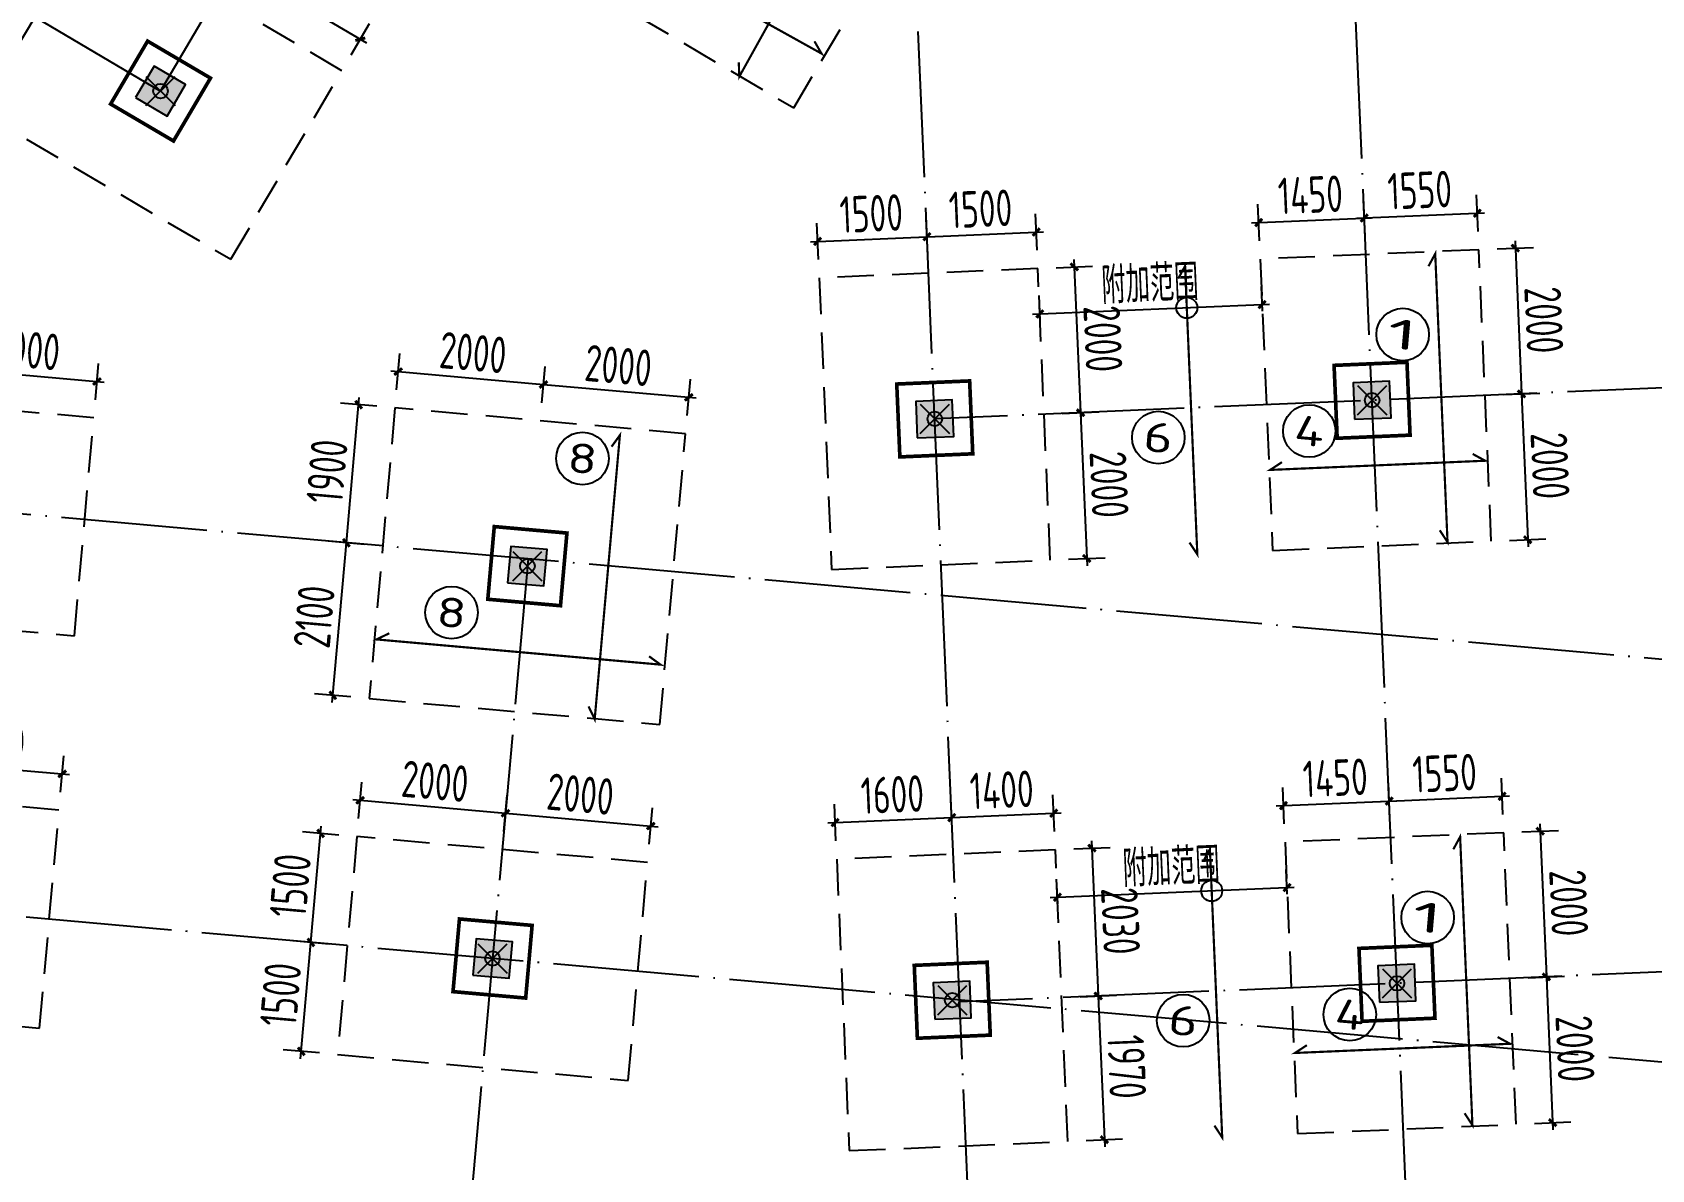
# Model space of a CAD drawing. Extents: x -57409 to 252654, y -8259 to 229119.
# Drawn here: x 193468 to 215664, y 73587 to 89177 of the extents above; entities that cross this region are included whole.
import ezdxf
from ezdxf.enums import TextEntityAlignment as Align

# ---------------------------------------------------------------- set-up
doc = ezdxf.new("R2010")
doc.units = 0
doc.header["$LTSCALE"] = 100
doc.header["$PDMODE"] = 35
doc.header["$PDSIZE"] = 200
doc.linetypes.add('DASHED', pattern=[0.75, 0.5, -0.25])
doc.linetypes.add('DOTE', pattern=[2.42, 2, -0.2, 0.02, -0.2])
doc.layers.get('0').update_dxf_attribs({"linetype": 'CONTINUOUS'})
doc.layers.get('Defpoints').update_dxf_attribs({"linetype": 'CONTINUOUS'})
for name, color, linetype in [('B-TEXT', 3, 'CONTINUOUS'), ('codim', 7, 'CONTINUOUS'), ('COLU', 7, 'CONTINUOUS'), ('CT', 2, 'CONTINUOUS'), ('dote', 253, 'DOTE'), ('h填实-柱墙', 254, 'CONTINUOUS'), ('Z-AXIS', 3, 'CONTINUOUS'), ('Z-TEXT', 2, 'CONTINUOUS'), ('z柱下板带', 140, 'CONTINUOUS'), ('z柱下板带1', 60, 'CONTINUOUS'), ('板底钢筋', 24, 'CONTINUOUS')]:
    doc.layers.add(name, color=color, linetype=linetype)
doc.layers.add('重心计算', color=7, linetype='CONTINUOUS', plot=False)
doc.styles.add('_TCH_AXIS', font='tssdeng.shx', dxfattribs={"width": 0.7, "bigfont": 'tssdchn.shx'})
doc.styles.add('COMPLEX', font='tssdeng.shx', dxfattribs={"width": 0.7, "bigfont": 'tssdchn.shx'})
doc.styles.add('Jgcad-DIM', font='tssdeng.shx', dxfattribs={"width": 0.7, "bigfont": 'tssdchn.shx'})
doc.styles.add('TSSD_Dimension', font='tssdeng.shx', dxfattribs={"width": 0.7})
doc.dimstyles.new('TSSD_100_100$0', dxfattribs={"dimtxt": 300, "dimasz": 100, "dimexe": 100, "dimexo": 250, "dimgap": 100, "dimtad": 1, "dimdec": 0, "dimzin": 0, "dimdsep": 46, "dimtxsty": 'TSSD_Dimension', "dimblk": '_tsdbk', "dimblk1": '_tsdbk', "dimblk2": '_tsdbk', "dimsah": 1, "dimcen": 0, "dimdle": 100, "dimclrt": 7, "dimadec": 0, "dimazin": 0, "dimtfac": 1, "dimtdec": 0, "dimtix": 1, "dimtmove": 2, "dimatfit": 3, "dimldrblk": '_tsdbk', "dimfxl": 1, "dimtolj": 1, "dimtzin": 0, "dimarcsym": 0})

# ---------------------------------------------------------------- blocks, each defined once
blk = doc.blocks.new('_tsdbk')
blk.add_line((-1, 0), (0, 0))
at = {"const_width": 0.5}
blk.add_lwpolyline([(-0.7, -0.7), (0.7, 0.7)], dxfattribs=at)
blk = doc.blocks.new('*D67')
at = {"layer": 'Defpoints', "color": 0}
for p in [(217594, 168757), (215331, 168660), (219766, 64755)]:
    blk.add_point(p, dxfattribs=at)
at = {"layer": 'Z-AXIS', "color": 0, "lineweight": -2}
for p, q in [((215580, 168671), (217694, 168761)), ((222025, 64951), (217598, 168657)), ((220015, 64765), (222129, 64856))]:
    blk.add_line(p, q, dxfattribs=at)
at = {"layer": 'Z-AXIS', "color": 0, "lineweight": -2, "xscale": 100, "yscale": 100, "zscale": 100}
for p, rotation in [((217594, 168757), 92.44398534450973), ((222029, 64851), 272.4439853445098)]:
    blk.add_blockref('_tsdbk', p, dxfattribs=dict(at, rotation=rotation))
at = {"layer": 'Z-AXIS', "color": 7, "insert": (219430, 117545), "char_height": 500, "attachment_point": 5, "rotation": 272.444, "style": 'TSSD_Dimension'}
blk.add_mtext('\\A1;104000', dxfattribs=at)
blk = doc.blocks.new('_AXISO')
blk.add_circle((0, 0), 0.5)
at = {"layer": 'B-TEXT', "style": 'COMPLEX', "width": 1.450893}
blk.add_attdef('A', text='', height=0.56, dxfattribs=at).set_placement((0.249375, -0.28), (0.749375, -0.28), align=Align.FIT)
blk = doc.blocks.new('_ArchTick')
at = {"color": 0, "linetype": 'ByBlock', "const_width": 0.4}
blk.add_lwpolyline([(-0.5, -0.5), (0.5, 0.5)], dxfattribs=at)
blk = doc.blocks.new('*D2509')
at = {"layer": 'codim', "color": 7, "lineweight": -2}
for p, q in [((204482, 78095), (204461, 78595)), ((206081, 78163), (206060, 78663))]:
    blk.add_line(p, q, dxfattribs=at)
at = {"layer": 'codim', "color": 0, "lineweight": -2}
blk.add_line((204372, 78341), (206171, 78417), dxfattribs=at)
at = {"layer": 'Defpoints', "color": 0}
for p in [(206071, 78413), (206092, 77914), (204493, 77845)]:
    blk.add_point(p, dxfattribs=at)
at = {"layer": 'codim', "color": 0, "lineweight": -2, "xscale": 100, "yscale": 100, "zscale": 100}
for p, rotation in [((204472, 78345), 182.4439853438573), ((206071, 78413), 2.443985343857255)]:
    blk.add_blockref('_ArchTick', p, dxfattribs=dict(at, rotation=rotation))
at = {"layer": 'codim', "color": 1, "insert": (205256, 78729), "char_height": 500, "attachment_point": 5, "rotation": 2.444, "style": 'Jgcad-DIM'}
blk.add_mtext('\\A1;1600', dxfattribs=at)
blk = doc.blocks.new('*D2474')
at = {"layer": 'codim', "color": 7, "lineweight": -2}
for p, q in [((207742, 77984), (208242, 78005)), ((207829, 75956), (208328, 75977))]:
    blk.add_line(p, q, dxfattribs=at)
at = {"layer": 'codim', "color": 0, "lineweight": -2}
blk.add_line((207988, 78095), (208083, 75867), dxfattribs=at)
at = {"layer": 'Defpoints', "color": 0}
for p in [(207492, 77973), (207579, 75945), (208078, 75967)]:
    blk.add_point(p, dxfattribs=at)
at = {"layer": 'codim', "color": 0, "lineweight": -2, "xscale": 100, "yscale": 100, "zscale": 100}
for p, rotation in [((207992, 77995), 92.4439853411751), ((208078, 75967), 272.4439853411751)]:
    blk.add_blockref('_ArchTick', p, dxfattribs=dict(at, rotation=rotation))
at = {"layer": 'codim', "color": 1, "insert": (208385, 76996), "char_height": 500, "attachment_point": 5, "rotation": 272.444, "style": 'Jgcad-DIM'}
blk.add_mtext('\\A1;2030', dxfattribs=at)
blk = doc.blocks.new('*D2475')
at = {"layer": 'codim', "color": 7, "lineweight": -2}
for p, q in [((207829, 75956), (208328, 75977)), ((207913, 73988), (208412, 74009))]:
    blk.add_line(p, q, dxfattribs=at)
at = {"layer": 'codim', "color": 0, "lineweight": -2}
blk.add_line((208074, 76066), (208167, 73898), dxfattribs=at)
at = {"layer": 'Defpoints', "color": 0}
for p in [(207579, 75945), (207663, 73977), (208162, 73998)]:
    blk.add_point(p, dxfattribs=at)
at = {"layer": 'codim', "color": 0, "lineweight": -2, "xscale": 100, "yscale": 100, "zscale": 100}
for p, rotation in [((208078, 75967), 92.4439853411751), ((208162, 73998), 272.4439853411751)]:
    blk.add_blockref('_ArchTick', p, dxfattribs=dict(at, rotation=rotation))
at = {"layer": 'codim', "color": 1, "insert": (208470, 74997), "char_height": 500, "attachment_point": 5, "rotation": 272.444, "style": 'Jgcad-DIM'}
blk.add_mtext('\\A1;1970', dxfattribs=at)
blk = doc.blocks.new('*D2476')
at = {"layer": 'codim', "color": 7, "lineweight": -2}
for p, q in [((204243, 86062), (204221, 86562)), ((205741, 86126), (205720, 86626))]:
    blk.add_line(p, q, dxfattribs=at)
at = {"layer": 'codim', "color": 0, "lineweight": -2}
blk.add_line((204132, 86308), (205831, 86380), dxfattribs=at)
at = {"layer": 'Defpoints', "color": 0}
for p in [(205731, 86376), (204253, 85812), (205752, 85876)]:
    blk.add_point(p, dxfattribs=at)
at = {"layer": 'codim', "color": 0, "lineweight": -2, "xscale": 100, "yscale": 100, "zscale": 100}
for p, rotation in [((204232, 86312), 182.4439853438515), ((205731, 86376), 2.443985343851479)]:
    blk.add_blockref('_ArchTick', p, dxfattribs=dict(at, rotation=rotation))
at = {"layer": 'codim', "color": 1, "insert": (204967, 86694), "char_height": 500, "attachment_point": 5, "rotation": 2.444, "style": 'Jgcad-DIM'}
blk.add_mtext('\\A1;1500', dxfattribs=at)
blk = doc.blocks.new('*D2477')
at = {"layer": 'codim', "color": 7, "lineweight": -2}
for p, q in [((205741, 86126), (205720, 86626)), ((207240, 86190), (207219, 86690))]:
    blk.add_line(p, q, dxfattribs=at)
at = {"layer": 'codim', "color": 0, "lineweight": -2}
blk.add_line((205631, 86372), (207329, 86444), dxfattribs=at)
at = {"layer": 'Defpoints', "color": 0}
for p in [(207229, 86440), (207251, 85940), (205752, 85876)]:
    blk.add_point(p, dxfattribs=at)
at = {"layer": 'codim', "color": 0, "lineweight": -2, "xscale": 100, "yscale": 100, "zscale": 100}
for p, rotation in [((205731, 86376), 182.4439853438515), ((207229, 86440), 2.443985343851479)]:
    blk.add_blockref('_ArchTick', p, dxfattribs=dict(at, rotation=rotation))
at = {"layer": 'codim', "color": 1, "insert": (206465, 86758), "char_height": 500, "attachment_point": 5, "rotation": 2.444, "style": 'Jgcad-DIM'}
blk.add_mtext('\\A1;1500', dxfattribs=at)
blk = doc.blocks.new('*D2478')
at = {"layer": 'codim', "color": 7, "lineweight": -2}
for p, q in [((207501, 85951), (208000, 85972)), ((207586, 83953), (208085, 83974))]:
    blk.add_line(p, q, dxfattribs=at)
at = {"layer": 'codim', "color": 0, "lineweight": -2}
blk.add_line((207746, 86062), (207840, 83864), dxfattribs=at)
at = {"layer": 'Defpoints', "color": 0}
for p in [(207251, 85940), (207336, 83942), (207836, 83963)]:
    blk.add_point(p, dxfattribs=at)
at = {"layer": 'codim', "color": 0, "lineweight": -2, "xscale": 100, "yscale": 100, "zscale": 100}
for p, rotation in [((207750, 85962), 92.4439853411751), ((207836, 83963), 272.4439853411751)]:
    blk.add_blockref('_ArchTick', p, dxfattribs=dict(at, rotation=rotation))
at = {"layer": 'codim', "color": 1, "insert": (208143, 84978), "char_height": 500, "attachment_point": 5, "rotation": 272.444, "style": 'Jgcad-DIM'}
blk.add_mtext('\\A1;2000', dxfattribs=at)
blk = doc.blocks.new('*D2479')
at = {"layer": 'codim', "color": 7, "lineweight": -2}
for p, q in [((207586, 83953), (208085, 83974)), ((207671, 81955), (208171, 81976))]:
    blk.add_line(p, q, dxfattribs=at)
at = {"layer": 'codim', "color": 0, "lineweight": -2}
blk.add_line((207831, 84063), (207925, 81865), dxfattribs=at)
at = {"layer": 'Defpoints', "color": 0}
for p in [(207336, 83942), (207421, 81944), (207921, 81965)]:
    blk.add_point(p, dxfattribs=at)
at = {"layer": 'codim', "color": 0, "lineweight": -2, "xscale": 100, "yscale": 100, "zscale": 100}
for p, rotation in [((207836, 83963), 92.4439853411751), ((207921, 81965), 272.4439853411751)]:
    blk.add_blockref('_ArchTick', p, dxfattribs=dict(at, rotation=rotation))
at = {"layer": 'codim', "color": 1, "insert": (208228, 82979), "char_height": 500, "attachment_point": 5, "rotation": 272.444, "style": 'Jgcad-DIM'}
blk.add_mtext('\\A1;2000', dxfattribs=at)
blk = doc.blocks.new('*D2411')
at = {"layer": 'codim', "color": 7, "lineweight": -2}
for p, q in [((210628, 78327), (210607, 78827)), ((212077, 78389), (212056, 78889))]:
    blk.add_line(p, q, dxfattribs=at)
at = {"layer": 'codim', "color": 0, "lineweight": -2}
blk.add_line((210518, 78573), (212166, 78643), dxfattribs=at)
at = {"layer": 'Defpoints', "color": 0}
for p in [(212066, 78639), (212088, 78140), (210639, 78078)]:
    blk.add_point(p, dxfattribs=at)
at = {"layer": 'codim', "color": 0, "lineweight": -2, "xscale": 100, "yscale": 100, "zscale": 100}
for p, rotation in [((210618, 78577), 182.4439853438681), ((212066, 78639), 2.443985343868069)]:
    blk.add_blockref('_ArchTick', p, dxfattribs=dict(at, rotation=rotation))
at = {"layer": 'codim', "color": 1, "insert": (211327, 78958), "char_height": 500, "attachment_point": 5, "rotation": 2.444, "style": 'Jgcad-DIM'}
blk.add_mtext('\\A1;1450', dxfattribs=at)
blk = doc.blocks.new('*D2394')
at = {"layer": 'codim', "color": 7, "lineweight": -2}
for p, q in [((212077, 78389), (212056, 78889)), ((213626, 78455), (213604, 78955))]:
    blk.add_line(p, q, dxfattribs=at)
at = {"layer": 'codim', "color": 0, "lineweight": -2}
blk.add_line((211967, 78635), (213715, 78709), dxfattribs=at)
at = {"layer": 'Defpoints', "color": 0}
for p in [(213615, 78705), (212088, 78140), (213636, 78206)]:
    blk.add_point(p, dxfattribs=at)
at = {"layer": 'codim', "color": 0, "lineweight": -2, "xscale": 100, "yscale": 100, "zscale": 100}
for p, rotation in [((212066, 78639), 182.4439853438681), ((213615, 78705), 2.443985343868069)]:
    blk.add_blockref('_ArchTick', p, dxfattribs=dict(at, rotation=rotation))
at = {"layer": 'codim', "color": 1, "insert": (212826, 79022), "char_height": 500, "attachment_point": 5, "rotation": 2.444, "style": 'Jgcad-DIM'}
blk.add_mtext('\\A1;1550', dxfattribs=at)
blk = doc.blocks.new('*D2395')
at = {"layer": 'codim', "color": 7, "lineweight": -2}
for p, q in [((213886, 78216), (214386, 78238)), ((213971, 76218), (214471, 76239))]:
    blk.add_line(p, q, dxfattribs=at)
at = {"layer": 'codim', "color": 0, "lineweight": -2}
blk.add_line((214132, 78327), (214225, 76129), dxfattribs=at)
at = {"layer": 'Defpoints', "color": 0}
for p in [(213636, 78206), (213722, 76207), (214221, 76229)]:
    blk.add_point(p, dxfattribs=at)
at = {"layer": 'codim', "color": 0, "lineweight": -2, "xscale": 100, "yscale": 100, "zscale": 100}
for p, rotation in [((214136, 78227), 92.4439853411751), ((214221, 76229), 272.4439853411751)]:
    blk.add_blockref('_ArchTick', p, dxfattribs=dict(at, rotation=rotation))
at = {"layer": 'codim', "color": 1, "insert": (214528, 77243), "char_height": 500, "attachment_point": 5, "rotation": 272.444, "style": 'Jgcad-DIM'}
blk.add_mtext('\\A1;2000', dxfattribs=at)
blk = doc.blocks.new('*D2396')
at = {"layer": 'codim', "color": 7, "lineweight": -2}
for p, q in [((213971, 76218), (214471, 76239)), ((214057, 74220), (214556, 74241))]:
    blk.add_line(p, q, dxfattribs=at)
at = {"layer": 'codim', "color": 0, "lineweight": -2}
blk.add_line((214217, 76329), (214311, 74131), dxfattribs=at)
at = {"layer": 'Defpoints', "color": 0}
for p in [(213722, 76207), (213807, 74209), (214307, 74231)]:
    blk.add_point(p, dxfattribs=at)
at = {"layer": 'codim', "color": 0, "lineweight": -2, "xscale": 100, "yscale": 100, "zscale": 100}
for p, rotation in [((214221, 76229), 92.4439853411751), ((214307, 74231), 272.4439853411751)]:
    blk.add_blockref('_ArchTick', p, dxfattribs=dict(at, rotation=rotation))
at = {"layer": 'codim', "color": 1, "insert": (214614, 75245), "char_height": 500, "attachment_point": 5, "rotation": 272.444, "style": 'Jgcad-DIM'}
blk.add_mtext('\\A1;2000', dxfattribs=at)
blk = doc.blocks.new('*D2397')
at = {"layer": 'codim', "color": 7, "lineweight": -2}
for p, q in [((210287, 86320), (210266, 86820)), ((211736, 86382), (211715, 86882))]:
    blk.add_line(p, q, dxfattribs=at)
at = {"layer": 'codim', "color": 0, "lineweight": -2}
blk.add_line((210177, 86566), (211825, 86636), dxfattribs=at)
at = {"layer": 'Defpoints', "color": 0}
for p in [(211725, 86632), (211747, 86132), (210298, 86070)]:
    blk.add_point(p, dxfattribs=at)
at = {"layer": 'codim', "color": 0, "lineweight": -2, "xscale": 100, "yscale": 100, "zscale": 100}
for p, rotation in [((210277, 86570), 182.4439853438675), ((211725, 86632), 2.443985343867509)]:
    blk.add_blockref('_ArchTick', p, dxfattribs=dict(at, rotation=rotation))
at = {"layer": 'codim', "color": 1, "insert": (210986, 86951), "char_height": 500, "attachment_point": 5, "rotation": 2.444, "style": 'Jgcad-DIM'}
blk.add_mtext('\\A1;1450', dxfattribs=at)
blk = doc.blocks.new('*D2398')
at = {"layer": 'codim', "color": 7, "lineweight": -2}
for p, q in [((211736, 86382), (211715, 86882)), ((213285, 86448), (213263, 86948))]:
    blk.add_line(p, q, dxfattribs=at)
at = {"layer": 'codim', "color": 0, "lineweight": -2}
blk.add_line((211625, 86628), (213374, 86702), dxfattribs=at)
at = {"layer": 'Defpoints', "color": 0}
for p in [(213274, 86698), (211747, 86132), (213295, 86198)]:
    blk.add_point(p, dxfattribs=at)
at = {"layer": 'codim', "color": 0, "lineweight": -2, "xscale": 100, "yscale": 100, "zscale": 100}
for p, rotation in [((211725, 86632), 182.4439853438675), ((213274, 86698), 2.443985343867509)]:
    blk.add_blockref('_ArchTick', p, dxfattribs=dict(at, rotation=rotation))
at = {"layer": 'codim', "color": 1, "insert": (212485, 87015), "char_height": 500, "attachment_point": 5, "rotation": 2.444, "style": 'Jgcad-DIM'}
blk.add_mtext('\\A1;1550', dxfattribs=at)
blk = doc.blocks.new('*D2399')
at = {"layer": 'codim', "color": 7, "lineweight": -2}
for p, q in [((213545, 86209), (214045, 86230)), ((213630, 84211), (214130, 84232))]:
    blk.add_line(p, q, dxfattribs=at)
at = {"layer": 'codim', "color": 0, "lineweight": -2}
blk.add_line((213791, 86320), (213884, 84122), dxfattribs=at)
at = {"layer": 'Defpoints', "color": 0}
for p in [(213295, 86198), (213381, 84200), (213880, 84221)]:
    blk.add_point(p, dxfattribs=at)
at = {"layer": 'codim', "color": 0, "lineweight": -2, "xscale": 100, "yscale": 100, "zscale": 100}
for p, rotation in [((213795, 86220), 92.4439853411751), ((213880, 84221), 272.4439853411751)]:
    blk.add_blockref('_ArchTick', p, dxfattribs=dict(at, rotation=rotation))
at = {"layer": 'codim', "color": 1, "insert": (214187, 85235), "char_height": 500, "attachment_point": 5, "rotation": 272.444, "style": 'Jgcad-DIM'}
blk.add_mtext('\\A1;2000', dxfattribs=at)
blk = doc.blocks.new('*D2400')
at = {"layer": 'codim', "color": 7, "lineweight": -2}
for p, q in [((213630, 84211), (214130, 84232)), ((213716, 82213), (214215, 82234))]:
    blk.add_line(p, q, dxfattribs=at)
at = {"layer": 'codim', "color": 0, "lineweight": -2}
blk.add_line((213876, 84321), (213970, 82123), dxfattribs=at)
at = {"layer": 'Defpoints', "color": 0}
for p in [(213381, 84200), (213466, 82202), (213965, 82223)]:
    blk.add_point(p, dxfattribs=at)
at = {"layer": 'codim', "color": 0, "lineweight": -2, "xscale": 100, "yscale": 100, "zscale": 100}
for p, rotation in [((213880, 84221), 92.4439853411751), ((213965, 82223), 272.4439853411751)]:
    blk.add_blockref('_ArchTick', p, dxfattribs=dict(at, rotation=rotation))
at = {"layer": 'codim', "color": 1, "insert": (214272, 83237), "char_height": 500, "attachment_point": 5, "rotation": 272.444, "style": 'Jgcad-DIM'}
blk.add_mtext('\\A1;2000', dxfattribs=at)
blk = doc.blocks.new('*D2586')
at = {"layer": 'codim', "color": 0, "lineweight": -2}
blk.add_line((192259, 88261), (193121, 89726), dxfattribs=at)
at = {"layer": 'codim', "color": 7, "lineweight": -2}
for p, q in [((193286, 89513), (192855, 89767)), ((192525, 88220), (192094, 88474))]:
    blk.add_line(p, q, dxfattribs=at)
at = {"layer": 'Defpoints', "color": 0}
for p in [(193070, 89640), (193501, 89387), (192741, 88093)]:
    blk.add_point(p, dxfattribs=at)
at = {"layer": 'codim', "color": 0, "lineweight": -2, "xscale": 100, "yscale": 100, "zscale": 100}
for p, rotation in [((193070, 89640), 59.5453717353146), ((192310, 88347), 239.5453717353146)]:
    blk.add_blockref('_ArchTick', p, dxfattribs=dict(at, rotation=rotation))
at = {"layer": 'codim', "color": 1, "insert": (192388, 89171), "char_height": 500, "attachment_point": 5, "rotation": 59.5454, "style": 'Jgcad-DIM'}
blk.add_mtext('\\A1;1500', dxfattribs=at)
blk = doc.blocks.new('*D2571')
at = {"layer": 'codim', "color": 7, "lineweight": -2}
for p, q in [((196112, 89881), (196366, 90312)), ((197836, 88868), (198090, 89299))]:
    blk.add_line(p, q, dxfattribs=at)
at = {"layer": 'codim', "color": 0, "lineweight": -2}
blk.add_line((196153, 90148), (198049, 89032), dxfattribs=at)
at = {"layer": 'Defpoints', "color": 0}
for p in [(195985, 89666), (197963, 89083), (197710, 88652)]:
    blk.add_point(p, dxfattribs=at)
at = {"layer": 'codim', "color": 0, "lineweight": -2, "xscale": 100, "yscale": 100, "zscale": 100}
for p, rotation in [((196239, 90097), 149.5453717339252), ((197963, 89083), 329.5453717339252)]:
    blk.add_blockref('_ArchTick', p, dxfattribs=dict(at, rotation=rotation))
at = {"layer": 'codim', "color": 1, "insert": (197278, 89892), "char_height": 500, "attachment_point": 5, "rotation": 329.5454, "style": 'Jgcad-DIM'}
blk.add_mtext('\\A1;2000', dxfattribs=at)
blk = doc.blocks.new('*D2666')
at = {"layer": 'codim', "color": 7, "lineweight": -2}
for p, q in [((198021, 82158), (197523, 82203)), ((197835, 80067), (197337, 80111))]:
    blk.add_line(p, q, dxfattribs=at)
at = {"layer": 'codim', "color": 0, "lineweight": -2}
blk.add_line((197578, 79989), (197781, 82280), dxfattribs=at)
at = {"layer": 'Defpoints', "color": 0}
for p in [(197772, 82180), (198270, 82136), (198084, 80044)]:
    blk.add_point(p, dxfattribs=at)
at = {"layer": 'codim', "color": 0, "lineweight": -2, "xscale": 100, "yscale": 100, "zscale": 100}
for p, rotation in [((197772, 82180), 84.93164578921419), ((197586, 80089), 264.9316457892142)]:
    blk.add_blockref('_ArchTick', p, dxfattribs=dict(at, rotation=rotation))
at = {"layer": 'codim', "color": 1, "insert": (197331, 81165), "char_height": 500, "attachment_point": 5, "rotation": 84.9316, "style": 'Jgcad-DIM'}
blk.add_mtext('\\A1;2100', dxfattribs=at)
blk = doc.blocks.new('*D2667')
at = {"layer": 'codim', "color": 0, "lineweight": -2}
blk.add_line((197763, 82081), (197949, 84173), dxfattribs=at)
at = {"layer": 'codim', "color": 7, "lineweight": -2}
for p, q in [((198189, 84051), (197691, 84095)), ((198021, 82158), (197523, 82203))]:
    blk.add_line(p, q, dxfattribs=at)
at = {"layer": 'Defpoints', "color": 0}
for p in [(197940, 84073), (198438, 84029), (198270, 82136)]:
    blk.add_point(p, dxfattribs=at)
at = {"layer": 'codim', "color": 0, "lineweight": -2, "xscale": 100, "yscale": 100, "zscale": 100}
for p, rotation in [((197940, 84073), 84.93164578921419), ((197772, 82180), 264.9316457892142)]:
    blk.add_blockref('_ArchTick', p, dxfattribs=dict(at, rotation=rotation))
at = {"layer": 'codim', "color": 1, "insert": (197507, 83158), "char_height": 500, "attachment_point": 5, "rotation": 84.9316, "style": 'Jgcad-DIM'}
blk.add_mtext('\\A1;1900', dxfattribs=at)
blk = doc.blocks.new('*D2668')
at = {"layer": 'codim', "color": 7, "lineweight": -2}
for p, q in [((198460, 84278), (198504, 84776)), ((200452, 84101), (200496, 84599))]:
    blk.add_line(p, q, dxfattribs=at)
at = {"layer": 'codim', "color": 0, "lineweight": -2}
blk.add_line((198382, 84536), (200574, 84341), dxfattribs=at)
at = {"layer": 'Defpoints', "color": 0}
for p in [(200474, 84350), (198438, 84029), (200430, 83852)]:
    blk.add_point(p, dxfattribs=at)
at = {"layer": 'codim', "color": 0, "lineweight": -2, "xscale": 100, "yscale": 100, "zscale": 100}
for p, rotation in [((198482, 84527), 174.9316457875882), ((200474, 84350), 354.9316457875881)]:
    blk.add_blockref('_ArchTick', p, dxfattribs=dict(at, rotation=rotation))
at = {"layer": 'codim', "color": 1, "insert": (199509, 84787), "char_height": 500, "attachment_point": 5, "rotation": 354.9316, "style": 'Jgcad-DIM'}
blk.add_mtext('\\A1;2000', dxfattribs=at)
blk = doc.blocks.new('*D2669')
at = {"layer": 'codim', "color": 7, "lineweight": -2}
for p, q in [((200452, 84101), (200496, 84599)), ((202444, 83924), (202488, 84423))]:
    blk.add_line(p, q, dxfattribs=at)
at = {"layer": 'codim', "color": 0, "lineweight": -2}
blk.add_line((200375, 84359), (202566, 84165), dxfattribs=at)
at = {"layer": 'Defpoints', "color": 0}
for p in [(202466, 84174), (200430, 83852), (202422, 83675)]:
    blk.add_point(p, dxfattribs=at)
at = {"layer": 'codim', "color": 0, "lineweight": -2, "xscale": 100, "yscale": 100, "zscale": 100}
for p, rotation in [((200474, 84350), 174.9316457875882), ((202466, 84174), 354.9316457875881)]:
    blk.add_blockref('_ArchTick', p, dxfattribs=dict(at, rotation=rotation))
at = {"layer": 'codim', "color": 1, "insert": (201501, 84610), "char_height": 500, "attachment_point": 5, "rotation": 354.9316, "style": 'Jgcad-DIM'}
blk.add_mtext('\\A1;2000', dxfattribs=at)
blk = doc.blocks.new('*D2673')
at = {"layer": 'codim', "color": 7, "lineweight": -2}
for p, q in [((192340, 84319), (192384, 84817)), ((194332, 84142), (194376, 84640))]:
    blk.add_line(p, q, dxfattribs=at)
at = {"layer": 'codim', "color": 0, "lineweight": -2}
blk.add_line((192262, 84577), (194454, 84382), dxfattribs=at)
at = {"layer": 'Defpoints', "color": 0}
for p in [(194354, 84391), (192318, 84070), (194310, 83893)]:
    blk.add_point(p, dxfattribs=at)
at = {"layer": 'codim', "color": 0, "lineweight": -2, "xscale": 100, "yscale": 100, "zscale": 100}
for p, rotation in [((192362, 84568), 174.9316457875871), ((194354, 84391), 354.9316457875871)]:
    blk.add_blockref('_ArchTick', p, dxfattribs=dict(at, rotation=rotation))
at = {"layer": 'codim', "color": 1, "insert": (193389, 84828), "char_height": 500, "attachment_point": 5, "rotation": 354.9316, "style": 'Jgcad-DIM'}
blk.add_mtext('\\A1;2000', dxfattribs=at)
blk = doc.blocks.new('*D1230')
at = {"layer": 'codim', "color": 0, "lineweight": -2}
blk.add_line((197145, 75108), (197295, 76802), dxfattribs=at)
at = {"layer": 'codim', "color": 7, "lineweight": -2}
for p, q in [((197535, 76680), (197037, 76724)), ((197403, 75186), (196905, 75230))]:
    blk.add_line(p, q, dxfattribs=at)
at = {"layer": 'Defpoints', "color": 0}
for p in [(197286, 76702), (197784, 76658), (197652, 75164)]:
    blk.add_point(p, dxfattribs=at)
at = {"layer": 'codim', "color": 0, "lineweight": -2, "xscale": 100, "yscale": 100, "zscale": 100}
for p, rotation in [((197286, 76702), 84.93164578921419), ((197154, 75208), 264.9316457892142)]:
    blk.add_blockref('_ArchTick', p, dxfattribs=dict(at, rotation=rotation))
at = {"layer": 'codim', "color": 1, "insert": (196871, 75986), "char_height": 500, "attachment_point": 5, "rotation": 84.9316, "style": 'Jgcad-DIM'}
blk.add_mtext('\\A1;1500', dxfattribs=at)
blk = doc.blocks.new('*D1231')
at = {"layer": 'codim', "color": 7, "lineweight": -2}
for p, q in [((197668, 78174), (197170, 78218)), ((197535, 76680), (197037, 76724))]:
    blk.add_line(p, q, dxfattribs=at)
at = {"layer": 'codim', "color": 0, "lineweight": -2}
blk.add_line((197277, 76602), (197427, 78296), dxfattribs=at)
at = {"layer": 'Defpoints', "color": 0}
for p in [(197419, 78196), (197917, 78152), (197784, 76658)]:
    blk.add_point(p, dxfattribs=at)
at = {"layer": 'codim', "color": 0, "lineweight": -2, "xscale": 100, "yscale": 100, "zscale": 100}
for p, rotation in [((197419, 78196), 84.93164578921419), ((197286, 76702), 264.9316457892142)]:
    blk.add_blockref('_ArchTick', p, dxfattribs=dict(at, rotation=rotation))
at = {"layer": 'codim', "color": 1, "insert": (197004, 77480), "char_height": 500, "attachment_point": 5, "rotation": 84.9316, "style": 'Jgcad-DIM'}
blk.add_mtext('\\A1;1500', dxfattribs=at)
blk = doc.blocks.new('*D1232')
at = {"layer": 'codim', "color": 7, "lineweight": -2}
for p, q in [((197939, 78401), (197983, 78899)), ((199931, 78224), (199975, 78722))]:
    blk.add_line(p, q, dxfattribs=at)
at = {"layer": 'codim', "color": 0, "lineweight": -2}
blk.add_line((197861, 78659), (200053, 78464), dxfattribs=at)
at = {"layer": 'Defpoints', "color": 0}
for p in [(199953, 78473), (197917, 78152), (199909, 77975)]:
    blk.add_point(p, dxfattribs=at)
at = {"layer": 'codim', "color": 0, "lineweight": -2, "xscale": 100, "yscale": 100, "zscale": 100}
for p, rotation in [((197961, 78650), 174.931645787589), ((199953, 78473), 354.9316457875889)]:
    blk.add_blockref('_ArchTick', p, dxfattribs=dict(at, rotation=rotation))
at = {"layer": 'codim', "color": 1, "insert": (198988, 78910), "char_height": 500, "attachment_point": 5, "rotation": 354.9316, "style": 'Jgcad-DIM'}
blk.add_mtext('\\A1;2000', dxfattribs=at)
blk = doc.blocks.new('*D1233')
at = {"layer": 'codim', "color": 7, "lineweight": -2}
for p, q in [((199931, 78224), (199975, 78722)), ((201923, 78048), (201967, 78546))]:
    blk.add_line(p, q, dxfattribs=at)
at = {"layer": 'codim', "color": 0, "lineweight": -2}
blk.add_line((199853, 78482), (202045, 78288), dxfattribs=at)
at = {"layer": 'Defpoints', "color": 0}
for p in [(201945, 78297), (199909, 77975), (201901, 77799)]:
    blk.add_point(p, dxfattribs=at)
at = {"layer": 'codim', "color": 0, "lineweight": -2, "xscale": 100, "yscale": 100, "zscale": 100}
for p, rotation in [((199953, 78473), 174.931645787589), ((201945, 78297), 354.9316457875889)]:
    blk.add_blockref('_ArchTick', p, dxfattribs=dict(at, rotation=rotation))
at = {"layer": 'codim', "color": 1, "insert": (200980, 78734), "char_height": 500, "attachment_point": 5, "rotation": 354.9316, "style": 'Jgcad-DIM'}
blk.add_mtext('\\A1;2000', dxfattribs=at)
blk = doc.blocks.new('*D1237')
at = {"layer": 'codim', "color": 7, "lineweight": -2}
for p, q in [((191863, 78940), (191907, 79438)), ((193855, 78763), (193899, 79261))]:
    blk.add_line(p, q, dxfattribs=at)
at = {"layer": 'codim', "color": 0, "lineweight": -2}
blk.add_line((191785, 79198), (193976, 79003), dxfattribs=at)
at = {"layer": 'Defpoints', "color": 0}
for p in [(193877, 79012), (191840, 78691), (193833, 78514)]:
    blk.add_point(p, dxfattribs=at)
at = {"layer": 'codim', "color": 0, "lineweight": -2, "xscale": 100, "yscale": 100, "zscale": 100}
for p, rotation in [((191885, 79189), 174.9316457875893), ((193877, 79012), 354.9316457875893)]:
    blk.add_blockref('_ArchTick', p, dxfattribs=dict(at, rotation=rotation))
at = {"layer": 'codim', "color": 1, "insert": (192912, 79449), "char_height": 500, "attachment_point": 5, "rotation": 354.9316, "style": 'Jgcad-DIM'}
blk.add_mtext('\\A1;2000', dxfattribs=at)
blk = doc.blocks.new('*D445')
at = {"layer": 'codim', "color": 7, "lineweight": -2}
for p, q in [((206081, 78163), (206060, 78663)), ((207480, 78223), (207458, 78723))]:
    blk.add_line(p, q, dxfattribs=at)
at = {"layer": 'codim', "color": 0, "lineweight": -2}
blk.add_line((205971, 78409), (207569, 78477), dxfattribs=at)
at = {"layer": 'Defpoints', "color": 0}
for p in [(207469, 78473), (206092, 77914), (207490, 77973)]:
    blk.add_point(p, dxfattribs=at)
at = {"layer": 'codim', "color": 0, "lineweight": -2, "xscale": 100, "yscale": 100, "zscale": 100}
for p, rotation in [((206071, 78413), 182.4439853438573), ((207469, 78473), 2.443985343857255)]:
    blk.add_blockref('_ArchTick', p, dxfattribs=dict(at, rotation=rotation))
at = {"layer": 'codim', "color": 1, "insert": (206755, 78793), "char_height": 500, "attachment_point": 5, "rotation": 2.444, "style": 'Jgcad-DIM'}
blk.add_mtext('\\A1;1400', dxfattribs=at)
blk = doc.blocks.new('*D2901')
at = {"layer": 'codim', "color": 7, "lineweight": -2}
for p, q in [((210329, 85356), (210314, 85695)), ((207281, 85226), (207267, 85568))]:
    blk.add_line(p, q, dxfattribs=at)
at = {"layer": 'codim', "color": 0, "lineweight": -2}
blk.add_line((207178, 85314), (210425, 85450), dxfattribs=at)
at = {"layer": 'Defpoints', "color": 0}
for p in [(210325, 85446), (210339, 85106), (207292, 84976)]:
    blk.add_point(p, dxfattribs=at)
at = {"layer": 'codim', "color": 0, "lineweight": -2, "xscale": 100, "yscale": 100, "zscale": 100}
for p, rotation in [((210325, 85446), 2.400000000000003), ((207278, 85318), 182.4)]:
    blk.add_blockref('_ArchTick', p, dxfattribs=dict(at, rotation=rotation))
at = {"layer": 'codim', "color": 1, "insert": (208787, 85731), "char_height": 500, "attachment_point": 5, "rotation": 2.4, "style": 'Jgcad-DIM'}
blk.add_mtext('\\A1;\\A1;\\A1;\\A1;\\A1;附加范围', dxfattribs=at)
blk = doc.blocks.new('*D2902')
at = {"layer": 'codim', "color": 7, "lineweight": -2}
for p, q in [((210670, 77363), (210656, 77703)), ((207523, 77229), (207508, 77571))]:
    blk.add_line(p, q, dxfattribs=at)
at = {"layer": 'codim', "color": 0, "lineweight": -2}
blk.add_line((207419, 77317), (210766, 77457), dxfattribs=at)
at = {"layer": 'Defpoints', "color": 0}
for p in [(210666, 77453), (210680, 77113), (207533, 76979)]:
    blk.add_point(p, dxfattribs=at)
at = {"layer": 'codim', "color": 0, "lineweight": -2, "xscale": 100, "yscale": 100, "zscale": 100}
for p, rotation in [((210666, 77453), 2.400000000001174), ((207519, 77321), 182.4000000000012)]:
    blk.add_blockref('_ArchTick', p, dxfattribs=dict(at, rotation=rotation))
at = {"layer": 'codim', "color": 1, "insert": (209078, 77737), "char_height": 500, "attachment_point": 5, "rotation": 2.4, "style": 'Jgcad-DIM'}
blk.add_mtext('\\A1;\\A1;\\A1;\\A1;\\A1;附加范围', dxfattribs=at)

msp = doc.modelspace()

# ---------------------------------------------------------------- hatches: boundary and pattern name
at = {"layer": 'h填实-柱墙'}
for points in [[(194883, 88284), (195314, 88030.6), (195567.4, 88461.6), (195136.4, 88715.1)], [(211592.8, 83873.6), (212092.4, 83895), (212071.1, 84394.5), (211571.5, 84373.2)], [(205598.3, 83617.8), (206097.8, 83639.1), (206076.5, 84138.6), (205577, 84117.3)], [(199982.2, 81633), (200480.3, 81588.9), (200524.5, 82086.9), (200026.4, 82131.1)], [(199505.2, 76254.1), (200003.2, 76210), (200047.4, 76708), (199549.4, 76752.2)], [(211934, 75880.9), (212433.5, 75902.2), (212412.2, 76401.8), (211912.6, 76380.5)], [(205838.3, 75648.7), (206337.9, 75670), (206316.6, 76169.5), (205817, 76148.2)]]:
    msp.add_hatch(color=256, dxfattribs=at).paths.add_polyline_path(points)

# ---------------------------------------------------------------- linework, layer by layer
at = {"layer": 'codim'}
for centre in [(209292.2, 85402), (209633.3, 77409.3)]:
    msp.add_circle(centre, 144, dxfattribs=at)
at = {"layer": 'COLU'}
for points in [[(194883, 88284), (195314, 88030.6), (195567.4, 88461.6), (195136.4, 88715.1)], [(211592.8, 83873.6), (212092.4, 83895), (212071.1, 84394.5), (211571.5, 84373.2)], [(205598.3, 83617.8), (206097.8, 83639.1), (206076.5, 84138.6), (205577, 84117.3)], [(199982.2, 81633), (200480.3, 81588.9), (200524.5, 82086.9), (200026.4, 82131.1)], [(199505.2, 76254.1), (200003.2, 76210), (200047.4, 76708), (199549.4, 76752.2)], [(211934, 75880.9), (212433.5, 75902.2), (212412.2, 76401.8), (211912.6, 76380.5)], [(205838.3, 75648.7), (206337.9, 75670), (206316.6, 76169.5), (205817, 76148.2)]]:
    msp.add_lwpolyline(points, close=True, dxfattribs=at)
at = {"layer": 'CT', "const_width": 50}
for points in [[(194540.8, 88195.2), (195402.8, 87688.4), (195909.7, 88550.4), (195047.6, 89057.3)], [(211353.7, 83613.2), (212352.8, 83655.8), (212310.2, 84654.9), (211311.1, 84612.3)], [(205359.2, 83357.3), (206358.3, 83400), (206315.6, 84399.1), (205316.5, 84356.4)], [(199711.1, 81406.1), (200707.2, 81317.8), (200795.6, 82313.8), (199799.5, 82402.2)], [(199234.1, 76027.2), (200230.2, 75938.9), (200318.5, 76935), (199322.4, 77023.3)], [(211694.9, 75620.5), (212693.9, 75663.1), (212651.3, 76662.2), (211652.2, 76619.6)], [(205599.2, 75388.2), (206598.3, 75430.9), (206555.7, 76430), (205556.6, 76387.3)]]:
    msp.add_lwpolyline(points, close=True, dxfattribs=at)
at = {"layer": 'dote', "ltscale": 10}
for p, q in [((212722.4, 63270.2), (208116.8, 171178.2)), ((206727.9, 63014.3), (202122.2, 170922.3)), ((145533.4, 117590.6), (195225.2, 88372.8)), ((195225.2, 88372.8), (204876.6, 104787.4)), ((222375.4, 79998.3), (142777.6, 87057.9)), ((218925.5, 84436.8), (205837.4, 83878.2)), ((200262.2, 81959.6), (194826.2, 20668.7)), ((221889.5, 74519.8), (151316.5, 80779)), ((219266.6, 76444.1), (206178.5, 75885.5))]:
    msp.add_line(p, q, dxfattribs=at)
at = {"layer": 'z柱下板带', "color": 6, "linetype": 'DASHED', "ltscale": 10}
for points in [[(203905.4, 88141.3), (205932.9, 91589.4), (202484.7, 93616.8), (200457.3, 90168.7)], [(202068.8, 79691.1), (202422.2, 83675.5), (198437.9, 84028.8), (198084.5, 80044.5)]]:
    msp.add_lwpolyline(points, close=True, dxfattribs=at)
at = {"layer": 'z柱下板带', "linetype": 'DASHED', "ltscale": 10}
for points in [[(192740.9, 88093.5), (196189, 86066.1), (197709.6, 88652.2), (194261.4, 90679.6)], [(207421.3, 81944), (207250.7, 85940.4), (204253.5, 85812.4), (204424, 81816.1)], [(190060.3, 81258.1), (194044.7, 80904.7), (194309.7, 83893), (190325.4, 84246.4)], [(189583.3, 75879.2), (193567.6, 75525.8), (193832.7, 78514.1), (189848.3, 78867.5)], [(197651.6, 75163.6), (201636, 74810.3), (201901, 77798.5), (197916.6, 78151.9)], [(207661.4, 73974.9), (207490.8, 77971.2), (204493.5, 77843.3), (204664.1, 73847)]]:
    msp.add_lwpolyline(points, close=True, dxfattribs=at)
at = {"layer": 'z柱下板带1', "linetype": 'DASHED', "ltscale": 10}
for points in [[(213465.8, 82202), (213295.2, 86198.3), (210298, 86070.4), (210468.5, 82074)], [(213807, 74209.3), (213636.4, 78205.6), (210639.1, 78077.7), (210809.7, 74081.3)]]:
    msp.add_lwpolyline(points, close=True, dxfattribs=at)
at = {"layer": '板底钢筋', "const_width": 30}
for points in [[(204887.8, 91888.7), (205056.1, 91985.8), (203157.9, 88570.5), (203151.4, 88764.7)], [(204188.5, 89054.7), (204285.6, 88886.3), (200870.3, 90784.6), (201064.5, 90791)], [(212759.1, 82352), (212866.1, 82189.7), (212697.5, 86141.6), (212604.7, 85970.8)], [(209329.5, 82183.3), (209436.5, 82021.1), (209267.8, 85972.9), (209175, 85802.1)], [(201407.2, 83497.7), (201521.5, 83654.9), (201176.3, 79762.8), (201091.4, 79937.7)], [(213211.3, 83397.7), (213382.1, 83304.9), (210434.9, 83179.1), (210597.1, 83286.1)], [(201920.9, 80624.3), (202078.1, 80510), (198186, 80855.2), (198360.9, 80940)], [(213100.3, 74359.2), (213207.3, 74197), (213038.6, 78148.8), (212945.8, 77978.1)], [(209670.6, 74190.6), (209777.6, 74028.3), (209609, 77980.2), (209516.2, 77809.4)], [(213552.4, 75405), (213723.2, 75312.2), (210776, 75186.4), (210938.3, 75293.4)]]:
    msp.add_lwpolyline(points, dxfattribs=at)
at = {"layer": '重心计算', "color": 5}
for p in [(195225.2, 88372.8), (195225.2, 88372.8), (211831.9, 84134.1), (211831.9, 84134.1), (205837.4, 83878.2), (205837.4, 83878.2), (200253.4, 81860), (200253.4, 81860), (199776.3, 76481.1), (199776.3, 76481.1), (212173.1, 76141.3), (212173.1, 76141.3), (206077.4, 75909.1), (206077.4, 75909.1)]:
    msp.add_point(p, dxfattribs=at)

# ---------------------------------------------------------------- block references
at = {"layer": 'Z-TEXT'}
ref = msp.add_blockref('_AXISO', (212251.9, 85034.8), dxfattribs=dict(at, xscale=720.0000000000094, yscale=720, zscale=720, rotation=355.0765039212649))
ref.add_attrib('A', '1', dxfattribs={"layer": 'Z-AXIS', "color": 7, "height": 407.3, "rotation": 355.0765, "style": '_TCH_AXIS', "width": 2.888889}).set_placement((212031.5, 84849.4), (212437.3, 84814.4), align=Align.FIT)
ref = msp.add_blockref('_AXISO', (208902, 83622.3), dxfattribs=dict(at, xscale=720.0000000000095, yscale=720, zscale=720, rotation=355.0765039212649))
ref.add_attrib('A', '6', dxfattribs={"layer": 'Z-AXIS', "color": 7, "height": 407.3, "rotation": 355.0765, "style": '_TCH_AXIS', "width": 2}).set_placement((208681.6, 83436.9), (209087.4, 83401.9), align=Align.FIT)
ref = msp.add_blockref('_AXISO', (210970.9, 83712.1), dxfattribs=dict(at, xscale=720.0000000000093, yscale=720, zscale=720, rotation=355.0765039212649))
ref.add_attrib('A', '4', dxfattribs={"layer": 'Z-AXIS', "color": 7, "height": 407.3, "rotation": 355.0765, "style": '_TCH_AXIS', "width": 1.733333}).set_placement((210750.5, 83526.7), (211156.3, 83491.7), align=Align.FIT)
ref = msp.add_blockref('_AXISO', (201008.2, 83335.9), dxfattribs=dict(at, xscale=720.0000000000095, yscale=720, zscale=720, rotation=354.9312915747616))
ref.add_attrib('A', '8', dxfattribs={"layer": 'Z-AXIS', "color": 7, "height": 407.3, "rotation": 354.93129, "style": '_TCH_AXIS', "width": 1.857143}).set_placement((200787.4, 83151), (201193.1, 83115), align=Align.FIT)
ref = msp.add_blockref('_AXISO', (199214.3, 81223.2), dxfattribs=dict(at, xscale=720.0000000000095, yscale=720, zscale=720, rotation=354.9312915747616))
ref.add_attrib('A', '8', dxfattribs={"layer": 'Z-AXIS', "color": 7, "height": 407.3, "rotation": 354.93129, "style": '_TCH_AXIS', "width": 1.857143}).set_placement((198993.5, 81038.4), (199399.2, 81002.4), align=Align.FIT)
ref = msp.add_blockref('_AXISO', (212593, 77042.1), dxfattribs=dict(at, xscale=720.0000000000094, yscale=720, zscale=720, rotation=355.0765039212649))
ref.add_attrib('A', '1', dxfattribs={"layer": 'Z-AXIS', "color": 7, "height": 407.3, "rotation": 355.0765, "style": '_TCH_AXIS', "width": 2.888889}).set_placement((212372.7, 76856.7), (212778.5, 76821.7), align=Align.FIT)
ref = msp.add_blockref('_AXISO', (209243.1, 75629.6), dxfattribs=dict(at, xscale=720.0000000000094, yscale=720, zscale=720, rotation=355.0765039212649))
ref.add_attrib('A', '6', dxfattribs={"layer": 'Z-AXIS', "color": 7, "height": 407.3, "rotation": 355.0765, "style": '_TCH_AXIS', "width": 2}).set_placement((209022.8, 75444.1), (209428.5, 75409.2), align=Align.FIT)
ref = msp.add_blockref('_AXISO', (211525.7, 75713.3), dxfattribs=dict(at, xscale=720.0000000000094, yscale=720, zscale=720, rotation=355.0765039212649))
ref.add_attrib('A', '4', dxfattribs={"layer": 'Z-AXIS', "color": 7, "height": 407.3, "rotation": 355.0765, "style": '_TCH_AXIS', "width": 1.733333}).set_placement((211305.3, 75527.8), (211711.1, 75492.9), align=Align.FIT)

# ---------------------------------------------------------------- dimensions: what is measured, and where the dimension line sits
at = {"layer": 'codim'}
for base, p1, p2, angle, picture, middle in [((197963, 89083.2), (195985.5, 89665.9), (197709.6, 88652.2), 329.54537, '*D2571', (197278.4, 89891.7)), ((193070.1, 89640), (192740.9, 88093.5), (193501.1, 89386.5), 59.54537, '*D2586', (192388.3, 89170.8)), ((211725.3, 86631.8), (210298, 86070.4), (211746.7, 86132.2), 2.44399, '*D2397', (210986.1, 86950.6)), ((213273.9, 86697.9), (211746.7, 86132.2), (213295.2, 86198.3), 2.44399, '*D2398', (212484.7, 87014.5)), ((205730.8, 86375.9), (204253.5, 85812.4), (205752.1, 85876.4), 2.44399, '*D2476', (204966.5, 86693.6)), ((207229.4, 86439.9), (205752.1, 85876.4), (207250.7, 85940.4), 2.44399, '*D2477', (206465.2, 86757.6)), ((213880.1, 84221.5), (213295.2, 86198.3), (213380.5, 84200.2), 272.44399, '*D2399', (214187.1, 85235.5)), ((207835.6, 83963.5), (207250.7, 85940.4), (207336, 83942.2), 272.44399, '*D2478', (208142.6, 84977.5)), ((194353.9, 84391), (192317.5, 84069.7), (194309.7, 83893), 354.93165, '*D2673', (193388.7, 84828)), ((200474.2, 84350.2), (198437.9, 84028.8), (200430, 83852.1), 354.93165, '*D2668', (199509, 84787.2)), ((202466.4, 84173.5), (200430, 83852.1), (202422.2, 83675.5), 354.93165, '*D2669', (201501.2, 84610.5)), ((197939.8, 84073), (198270, 82136.3), (198437.9, 84028.8), 84.93165, '*D2667', (197507.3, 83157.6)), ((213965.4, 82223.3), (213380.5, 84200.2), (213465.8, 82202), 272.44399, '*D2400', (214272.4, 83237.3)), ((207920.9, 81965.3), (207336, 83942.2), (207421.3, 81944), 272.44399, '*D2479', (208227.9, 82979.3)), ((197772, 82180.4), (198084.5, 80044.5), (198270, 82136.3), 84.93165, '*D2666', (197330.6, 81165.5)), ((193876.8, 79012.2), (191840.5, 78690.8), (193832.7, 78514.1), 354.93165, '*D1237', (192911.7, 79449.1)), ((199953, 78473.3), (197916.6, 78151.9), (199908.8, 77975.2), 354.93165, '*D1232', (198987.8, 78910.2)), ((212066.5, 78639.1), (210639.1, 78077.7), (212087.8, 78139.5), 2.44399, '*D2411', (211327.2, 78957.8)), ((213615.1, 78705.2), (212087.8, 78139.5), (213636.4, 78205.6), 2.44399, '*D2394', (212825.8, 79021.8)), ((201945.2, 78296.6), (199908.8, 77975.2), (201901, 77798.5), 354.93165, '*D1233', (200980, 78733.5)), ((206070.7, 78413.2), (204493.1, 77845.4), (206092, 77913.6), 2.44399, '*D2509', (205256.3, 78728.7)), ((207469, 78472.9), (206092, 77913.6), (207490.3, 77973.3), 2.44399, '*D445', (206754.9, 78792.7)), ((197418.6, 78196.1), (197784.1, 76657.8), (197916.6, 78151.9), 84.93165, '*D1231', (197003.7, 77479.9)), ((214221.2, 76228.8), (213636.4, 78205.6), (213721.7, 76207.4), 272.44399, '*D2395', (214528.3, 77242.8)), ((208078.4, 75966.6), (207492.3, 77973.4), (207578.9, 75945.3), 272.44399, '*D2474', (208384.8, 76995.6)), ((197286.1, 76701.9), (197651.6, 75163.6), (197784.1, 76657.8), 84.93165, '*D1230', (196871.2, 75985.8)), ((214306.5, 74230.6), (213721.7, 76207.4), (213807, 74209.3), 272.44399, '*D2396', (214613.5, 75244.6)), ((208162.5, 73998.4), (207578.9, 75945.3), (207662.9, 73977), 272.44399, '*D2475', (208470.1, 74997.4))]:
    dim = msp.add_linear_dim(base=base, p1=p1, p2=p2, angle=angle, dimstyle='TSSD_100_100$0', override={"dimtxt": 500, "dimexe": 250, "dimtxsty": 'Jgcad-DIM', "dimblk": 'ArchTick', "dimblk1": 'ArchTick', "dimblk2": 'ArchTick', "dimclre": 7, "dimclrt": 1, "dimadec": 3}, dxfattribs=at)
    dim.commit()
    dim.dimension.update_dxf_attribs({"geometry": picture, "text_midpoint": middle})
for base, p1, p2, picture, middle in [((210324.9, 85445.6), (207291.9, 84975.9), (210339.1, 85106), '*D2901', (208786.6, 85731.4)), ((210666, 77452.9), (207533.2, 76979), (210680.3, 77113.3), '*D2902', (209077.8, 77736.6))]:
    dim = msp.add_linear_dim(base=base, p1=p1, p2=p2, angle=182.4, text='\\A1;\\A1;\\A1;\\A1;附加范围', dimstyle='TSSD_100_100$0', override={"dimtxt": 500, "dimexe": 250, "dimtxsty": 'Jgcad-DIM', "dimblk": 'ArchTick', "dimblk1": 'ArchTick', "dimblk2": 'ArchTick', "dimclre": 7, "dimclrt": 1, "dimadec": 3}, dxfattribs=at)
    dim.commit()
    dim.dimension.update_dxf_attribs({"geometry": picture, "text_midpoint": middle})
at = {"layer": 'Z-AXIS'}
dim = msp.add_linear_dim(base=(217594.2, 168756.8), p1=(219765.5, 64754.7), p2=(215330.7, 168660.1), angle=92.44399, dimstyle='TSSD_100_100$0', override={"dimtxt": 500}, dxfattribs=at)
dim.commit()
dim.dimension.update_dxf_attribs({"geometry": '*D67', "text_midpoint": (219429.7, 117544.7), "dimtype": 160})

doc.saveas('drawing.dxf')
